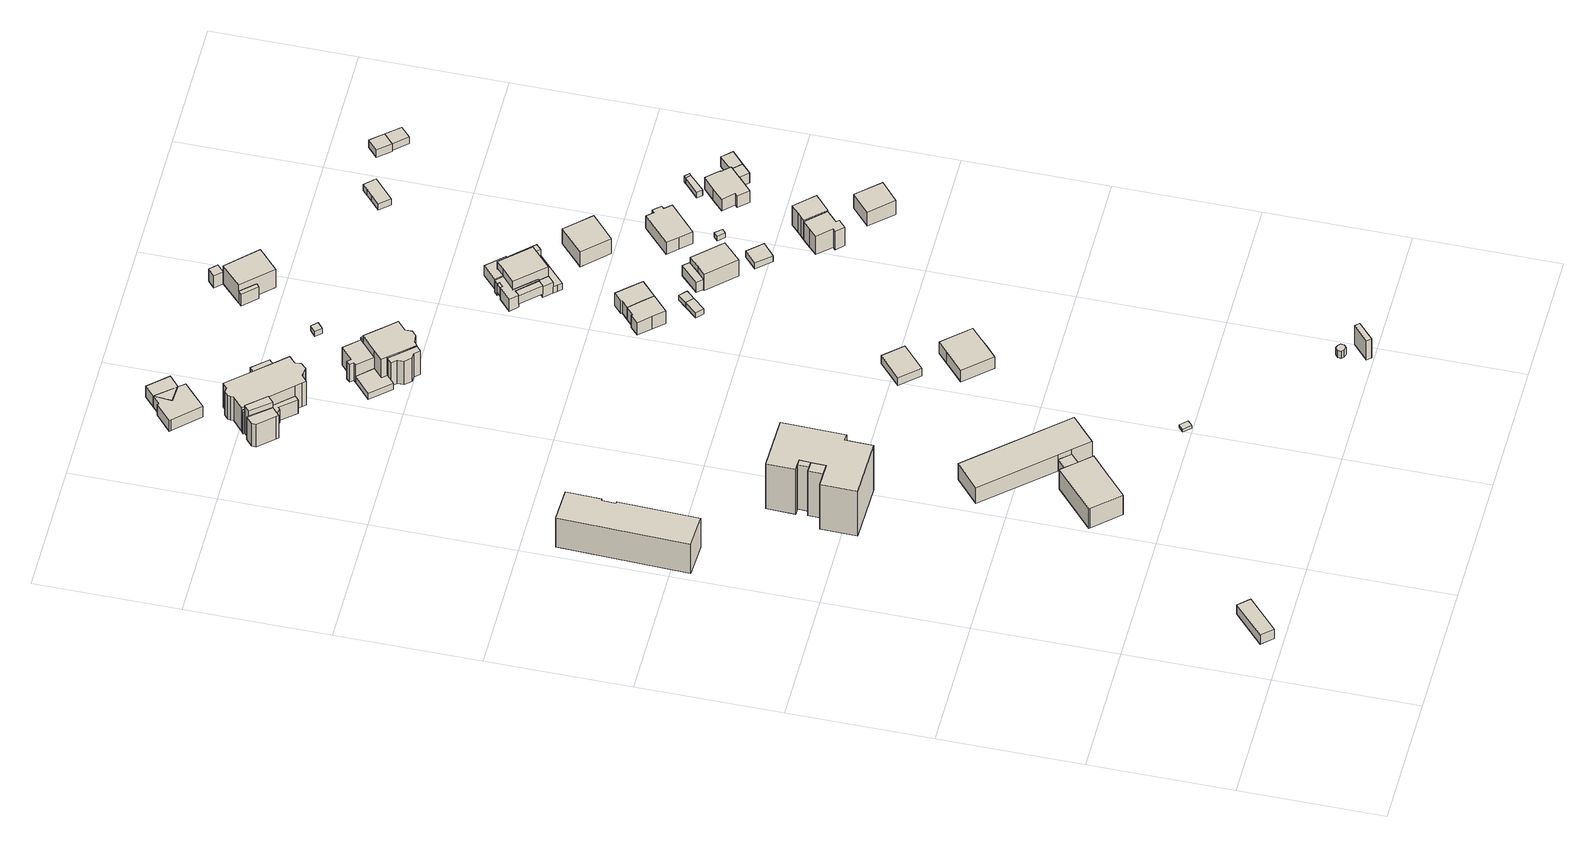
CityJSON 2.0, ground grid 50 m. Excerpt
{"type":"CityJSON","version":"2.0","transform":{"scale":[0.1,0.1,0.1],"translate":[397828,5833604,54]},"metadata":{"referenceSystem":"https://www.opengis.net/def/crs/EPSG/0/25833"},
"CityObjects":{
"building1":{"type":"Building","attributes":{"Gemeindeschluessel":"11000003","BezugspunktDach":"2200","function":"51009_1610","measuredHeight":4.43,"storeysAboveGround":0},"address":[{"country":"Germany","locality":"Berlin"}],"geometry":[{"type":"Solid","lod":"1","boundaries":[[[[0,1,2,3]],[[4,5,6,7]],[[4,7,3,2]],[[5,4,2,1]],[[6,5,1,0]],[[7,6,0,3]]]]}]},
"building2":{"type":"Building","attributes":{"Gemeindeschluessel":"11000003","BezugspunktDach":"2200","function":"31001_1010","measuredHeight":13.85,"storeysAboveGround":4},"address":[{"country":"Germany","locality":"Berlin","thoroughfareNumber":"111","thoroughfareName":"Pölnitzweg"}],"geometry":[{"type":"Solid","lod":"1","boundaries":[[[[8,9,10,11,12,13,14,15]],[[16,17,18,19,20,21,22,23]],[[16,23,15,14]],[[17,16,14,13]],[[18,17,13,12]],[[19,18,12,11]],[[20,19,11,10]],[[21,20,10,9]],[[22,21,9,8]],[[23,22,8,15]]]]}]},
"building3":{"type":"Building","attributes":{"name":"Haus 32","Gemeindeschluessel":"11000003","BezugspunktDach":"2200","function":"31001_1010","measuredHeight":11.98,"storeysAboveGround":1},"address":[{"country":"Germany","locality":"Berlin","thoroughfareNumber":"90 (25)","thoroughfareName":"Wiltbergstraße"}],"geometry":[{"type":"Solid","lod":"1","boundaries":[[[[24,25,26,27,28,29,30,31]],[[32,33,34,35,36,37,38,39]],[[32,39,31,30]],[[33,32,30,29]],[[34,33,29,28]],[[35,34,28,27]],[[36,35,27,26]],[[37,36,26,25]],[[38,37,25,24]],[[39,38,24,31]]]]}]},
"building4":{"type":"Building","attributes":{"Gemeindeschluessel":"11000003","BezugspunktDach":"2200","function":"51009_1610","measuredHeight":21.04,"storeysAboveGround":0},"address":[{"country":"Germany","locality":"Berlin"}],"geometry":[{"type":"Solid","lod":"1","boundaries":[[[[40,41,42,43]],[[44,45,46,47]],[[44,47,43,42]],[[45,44,42,41]],[[46,45,41,40]],[[47,46,40,43]]]]}]},
"building5":{"type":"Building","attributes":{"Gemeindeschluessel":"11000003","function":"31001_1010"},"address":[{"country":"Germany","locality":"Berlin","thoroughfareNumber":"113","thoroughfareName":"Pölnitzweg"}],"children":["building5-1","building5-2"]},
"building5-1":{"type":"BuildingPart","attributes":{"BezugspunktDach":"2200","measuredHeight":21.17,"storeysAboveGround":7},"parents":["building5"],"geometry":[{"type":"MultiSurface","lod":"1","boundaries":[[[48,49,50,51,52,53,54,55,56,57,58,59,60]],[[61,62,63,64,65,66,67,68,69,70,71,72,73]],[[61,73,60,59]],[[62,61,59,58]],[[63,62,58,74,75]],[[64,63,76,75,77]],[[65,64,56,55]],[[66,65,55,54]],[[67,66,54,53]],[[68,67,53,52]],[[69,68,52,51]],[[70,69,51,50]],[[71,70,50,49]],[[72,71,49,48]],[[73,72,48,60]],[[75,74,58,57]],[[77,75,76,57,56]]]}]},
"building5-2":{"type":"BuildingPart","attributes":{"BezugspunktDach":"2200","measuredHeight":21.25,"storeysAboveGround":7},"parents":["building5"],"geometry":[{"type":"MultiSurface","lod":"1","boundaries":[[[78,40,43,79,80]],[[81,82,77,75,74]],[[81,74,80,79]],[[82,81,79,43]],[[77,82,43,40]],[[57,56,77,40,78]],[[58,57,75,78,80]],[[75,77,56,57]],[[59,61,62,58]],[[74,75,57,58]]]}]},
"building6":{"type":"Building","attributes":{"Gemeindeschluessel":"11000003","BezugspunktDach":"2200","function":"31001_1010","measuredHeight":5.11,"storeysAboveGround":1},"address":[{"country":"Germany","locality":"Berlin","thoroughfareNumber":"90 (24)","thoroughfareName":"Wiltbergstraße"}],"geometry":[{"type":"Solid","lod":"1","boundaries":[[[[83,84,85,86,87,88]],[[89,90,91,92,93,94]],[[89,94,88,87]],[[90,89,87,86]],[[91,90,86,85]],[[92,91,85,84]],[[93,92,84,83]],[[94,93,83,88]]]]}]},
"building7":{"type":"Building","attributes":{"Gemeindeschluessel":"11000003","BezugspunktDach":"2200","function":"31001_1010","measuredHeight":7.5,"storeysAboveGround":2},"address":[{"country":"Germany","locality":"Berlin","thoroughfareNumber":"90 (23)","thoroughfareName":"Wiltbergstraße"}],"geometry":[{"type":"Solid","lod":"1","boundaries":[[[[95,96,97,98,99,100]],[[101,102,103,104,105,106]],[[101,106,100,99]],[[102,101,99,98]],[[103,102,98,97]],[[104,103,97,96]],[[105,104,96,95]],[[106,105,95,100]]]]}]},
"building8":{"type":"Building","attributes":{"Gemeindeschluessel":"11000003","BezugspunktDach":"2200","function":"51009_1611","measuredHeight":1.22,"storeysAboveGround":0},"address":[{"country":"Germany","locality":"Berlin"}],"geometry":[{"type":"Solid","lod":"1","boundaries":[[[[107,108,109,110]],[[111,112,113,114]],[[111,114,110,109]],[[112,111,109,108]],[[113,112,108,107]],[[114,113,107,110]]]]}]},
"building9":{"type":"Building","attributes":{"Gemeindeschluessel":"11000003","function":"31001_1010"},"address":[{"country":"Germany","locality":"Berlin","thoroughfareNumber":"120","thoroughfareName":"Pölnitzweg"}],"children":["building9-1","building9-2","building9-3","building9-4","building9-5","building9-6"]},
"building9-1":{"type":"BuildingPart","attributes":{"BezugspunktDach":"2200","measuredHeight":14.09,"storeysAboveGround":2},"parents":["building9"],"geometry":[{"type":"MultiSurface","lod":"1","boundaries":[[[115,116,117,118,119,120,121,122,123,124,125,126,127,128,129,130,131,132,133,134]],[[135,136,137,138,139,140,141,142,143,144,145,146,147,148,149,150,151,152,153,154]],[[135,154,134,133]],[[136,135,133,132]],[[137,136,132,131]],[[138,137,131,130]],[[139,138,130,129]],[[140,139,129,128]],[[141,140,128,127]],[[142,155,156,141,127,126]],[[143,142,126,125]],[[144,143,125,124]],[[145,144,124,123]],[[146,145,123,122]],[[147,146,122,121]],[[148,147,121,120]],[[149,148,120,119]],[[150,149,119,118]],[[151,150,118,117]],[[152,151,117,116]],[[157,158,159,160,153,152,116,115]],[[161,162,163,115,134]],[[141,156,155,142]],[[160,159,158,157]],[[154,153,163,162,161]]]}]},
"building9-2":{"type":"BuildingPart","attributes":{"BezugspunktDach":"2200","measuredHeight":13.12,"storeysAboveGround":2},"parents":["building9"],"geometry":[{"type":"MultiSurface","lod":"1","boundaries":[[[164,165,166,167,168]],[[169,170,171,172,173]],[[169,173,168,167]],[[174,175,167,166]],[[171,170,176,177,178,179,166,165]],[[172,171,165,164]],[[173,172,164,168],[173,180,181,172]],[[170,169,175,174]],[[179,178,177,176]],[[180,173,172,181]]]}]},
"building9-3":{"type":"BuildingPart","attributes":{"BezugspunktDach":"2200","measuredHeight":10.72,"storeysAboveGround":2},"parents":["building9"],"geometry":[{"type":"Solid","lod":"1","boundaries":[[[[182,183,184,181,180,185,186]],[[187,173,172,188,189,190,191]],[[187,191,186,185]],[[173,187,185,180]],[[188,172,181,184]],[[189,188,184,183]],[[190,189,183,182]],[[191,190,182,186]],[[173,180,181,172]]]]}]},
"building9-4":{"type":"BuildingPart","attributes":{"BezugspunktDach":"2200","measuredHeight":10.2,"storeysAboveGround":2},"parents":["building9"],"geometry":[{"type":"Solid","lod":"1","boundaries":[[[[155,192,193,156]],[[194,195,142,141]],[[194,141,156,193]],[[195,194,193,192]],[[142,195,192,155]],[[141,142,155,156]]]]}]},
"building9-5":{"type":"BuildingPart","attributes":{"BezugspunktDach":"2200","measuredHeight":6.44,"storeysAboveGround":2},"parents":["building9"],"geometry":[{"type":"MultiSurface","lod":"1","boundaries":[[[196,197,198,199,158,157,178]],[[160,159,200,201,202,203,177]],[[200,159,158,199]],[[201,200,199,198]],[[202,201,198,197]],[[203,202,197,196]],[[177,203,196,178]],[[177,178,179,176]],[[176,179,157,160]],[[159,160,204,157,158]]]}]},
"building9-6":{"type":"BuildingPart","attributes":{"BezugspunktDach":"2200","measuredHeight":10.2,"storeysAboveGround":2},"parents":["building9"],"geometry":[{"type":"MultiSurface","lod":"1","boundaries":[[[175,174,163,162,205]],[[154,153,170,169,206]],[[154,206,205,162]],[[170,153,160,176,179,157,163,174]],[[206,169,175,205]],[[163,153,154,162]],[[157,179,176,160]],[[207,169,170,174,175]]]}]},
"building10":{"type":"Building","attributes":{"Gemeindeschluessel":"11000003","BezugspunktDach":"2200","function":"31001_2000","measuredHeight":3.22,"storeysAboveGround":1},"address":[{"country":"Germany","locality":"Berlin","thoroughfareNumber":"64 (2)","thoroughfareName":"Wiltbergstraße"}],"geometry":[{"type":"Solid","lod":"1","boundaries":[[[[208,209,210,211,212,213,214,215]],[[216,217,218,219,220,221,222,223]],[[216,223,215,214]],[[217,216,214,213]],[[218,217,213,212]],[[219,218,212,211]],[[220,219,211,210]],[[221,220,210,209]],[[222,221,209,208]],[[223,222,208,215]]]]}]},
"building11":{"type":"Building","attributes":{"Gemeindeschluessel":"11000003","BezugspunktDach":"2200","function":"51009_1610","measuredHeight":9.54,"storeysAboveGround":0},"address":[{"country":"Germany","locality":"Berlin"}],"geometry":[{"type":"Solid","lod":"1","boundaries":[[[[224,225,226,227]],[[228,229,230,231]],[[228,231,227,226]],[[229,228,226,225]],[[230,229,225,224]],[[231,230,224,227]]]]}]},
"building12":{"type":"Building","attributes":{"Gemeindeschluessel":"11000003","function":"31001_2000"},"address":[{"country":"Germany","locality":"Berlin","thoroughfareNumber":"120 (1)","thoroughfareName":"Pölnitzweg"}],"children":["building12-1","building12-2"]},
"building12-1":{"type":"BuildingPart","attributes":{"BezugspunktDach":"2200","measuredHeight":8.22,"storeysAboveGround":1},"parents":["building12"],"geometry":[{"type":"Solid","lod":"1","boundaries":[[[[232,233,234,235,236,237,238,239,240]],[[241,242,243,244,245,246,247,248,249]],[[241,249,240,239]],[[242,241,239,238]],[[243,242,238,237]],[[244,243,237,236]],[[245,244,236,235]],[[246,245,235,234]],[[247,246,234,233]],[[248,247,233,232]],[[249,248,232,240]]]]}]},
"building12-2":{"type":"BuildingPart","attributes":{"BezugspunktDach":"2200","measuredHeight":7.15,"storeysAboveGround":1},"parents":["building12"],"geometry":[{"type":"Solid","lod":"1","boundaries":[[[[250,251,252,253,254,255]],[[243,256,257,258,244,259]],[[243,259,255,254]],[[256,243,254,253]],[[257,256,253,252]],[[258,257,252,251]],[[244,258,251,250]],[[259,244,250,255]]]]}]},
"building13":{"type":"Building","attributes":{"name":"Haus 66a","Gemeindeschluessel":"11000003","BezugspunktDach":"2200","function":"31001_2000","measuredHeight":3.71,"storeysAboveGround":1},"address":[{"country":"Germany","locality":"Berlin","thoroughfareNumber":"90 (21)","thoroughfareName":"Wiltbergstraße"}],"geometry":[{"type":"Solid","lod":"1","boundaries":[[[[260,261,262,263]],[[264,265,266,267]],[[264,267,263,262]],[[265,264,262,261]],[[266,265,261,260]],[[267,266,260,263]]]]}]},
"building14":{"type":"Building","attributes":{"name":"Haus 66","Gemeindeschluessel":"11000003","BezugspunktDach":"2200","function":"31001_2000","measuredHeight":5.37,"storeysAboveGround":1},"address":[{"country":"Germany","locality":"Berlin","thoroughfareNumber":"90 (20)","thoroughfareName":"Wiltbergstraße"}],"geometry":[{"type":"Solid","lod":"1","boundaries":[[[[268,269,270,271,272,273,274]],[[275,276,277,278,279,280,281]],[[275,281,274,273]],[[276,275,273,272]],[[277,276,272,271]],[[278,277,271,270]],[[279,278,270,269]],[[280,279,269,268]],[[281,280,268,274]]]]}]},
"building15":{"type":"Building","attributes":{"Gemeindeschluessel":"11000003","BezugspunktDach":"2200","function":"31001_2463","measuredHeight":2.86,"storeysAboveGround":1},"address":[{"country":"Germany","locality":"Berlin","thoroughfareNumber":"114 (1)","thoroughfareName":"Pölnitzweg"}],"geometry":[{"type":"Solid","lod":"1","boundaries":[[[[282,283,284,285,286,287,288]],[[289,290,291,292,293,294,295]],[[289,295,288,287]],[[290,289,287,286]],[[291,290,286,285]],[[292,291,285,284]],[[293,292,284,283]],[[294,293,283,282]],[[295,294,282,288]]]]}]},
"building16":{"type":"Building","attributes":{"Gemeindeschluessel":"11000003","function":"31001_1010"},"address":[{"country":"Germany","locality":"Berlin","thoroughfareNumber":"114","thoroughfareName":"Pölnitzweg"}],"children":["building16-1","building16-2","building16-3","building16-4"]},
"building16-1":{"type":"BuildingPart","attributes":{"BezugspunktDach":"2200","measuredHeight":15.27,"storeysAboveGround":2},"parents":["building16"],"geometry":[{"type":"MultiSurface","lod":"1","boundaries":[[[296,297,298,299,300,301,302,303,304,305,306,307,308]],[[309,310,311,312,313,314,315,316,317,318,319,320,321]],[[309,321,308,307]],[[322,323,324,323,325,307,306]],[[326,327,306,305]],[[312,328,326,311,305,304]],[[313,312,304,303]],[[314,313,303,302]],[[315,314,302,301]],[[316,315,301,300]],[[317,316,300,299]],[[318,317,299,298]],[[329,330,318,298,297]],[[331,332,329,319,297,296]],[[321,320,296,308]],[[310,324,323,322]],[[309,333,325,323,324]],[[311,310,327,326]],[[311,326,328,312]],[[319,318,330,329]],[[320,334,319,329,332,331]]]}]},
"building16-2":{"type":"BuildingPart","attributes":{"BezugspunktDach":"2200","measuredHeight":9.21,"storeysAboveGround":2},"parents":["building16"],"geometry":[{"type":"MultiSurface","lod":"1","boundaries":[[[328,335,336,337,327]],[[338,339,340,312,310]],[[341,322,310,327,337]],[[339,338,337,336]],[[340,339,336,335]],[[312,340,335,328]],[[312,328,326,311,342]],[[338,310,322,341]],[[310,342,311,326,327]]]}]},
"building16-3":{"type":"BuildingPart","attributes":{"BezugspunktDach":"2200","measuredHeight":11.78,"storeysAboveGround":2},"parents":["building16"],"geometry":[{"type":"MultiSurface","lod":"1","boundaries":[[[343,344,325,323,341,345,346,347,348]],[[349,350,351,352,353,354,355,356,357]],[[349,357,348,347]],[[350,349,347,346]],[[351,350,346,345]],[[352,351,345,341]],[[353,352,341,338,310,324]],[[354,353,323,324,309,325]],[[355,354,325,344]],[[356,355,344,343]],[[357,356,343,348]],[[324,310,322,323]],[[322,310,338,341]],[[325,309,324,323]]]}]},
"building16-4":{"type":"BuildingPart","attributes":{"BezugspunktDach":"2200","measuredHeight":11,"storeysAboveGround":2},"parents":["building16"],"geometry":[{"type":"MultiSurface","lod":"1","boundaries":[[[358,359,360,361,362,330,332,363]],[[320,318,364,365,366,367,368,369]],[[320,369,363,332]],[[364,318,330,362]],[[365,364,362,361]],[[366,365,361,360]],[[367,366,360,359]],[[368,367,359,358]],[[369,368,358,363]],[[319,329,330,318]],[[320,332,329,319]]]}]},
"building17":{"type":"Building","attributes":{"Gemeindeschluessel":"11000003","BezugspunktDach":"2200","function":"31001_1010","measuredHeight":7.98,"storeysAboveGround":1},"address":[{"country":"Germany","locality":"Berlin","thoroughfareNumber":"110","thoroughfareName":"Pölnitzweg"}],"geometry":[{"type":"Solid","lod":"1","boundaries":[[[[370,371,372,373,374,375,376,377]],[[378,379,380,381,382,383,384,385]],[[378,385,377,376]],[[379,378,376,375]],[[380,379,375,374]],[[381,380,374,373]],[[382,381,373,372]],[[383,382,372,371]],[[384,383,371,370]],[[385,384,370,377]]]]}]},
"building18":{"type":"Building","attributes":{"Gemeindeschluessel":"11000003","BezugspunktDach":"2200","function":"31001_2000","measuredHeight":2.36,"storeysAboveGround":1},"address":[{"country":"Germany","locality":"Berlin","thoroughfareNumber":"116 (2)","thoroughfareName":"Pölnitzweg"}],"geometry":[{"type":"Solid","lod":"1","boundaries":[[[[386,387,388,389]],[[390,391,392,393]],[[390,393,389,388]],[[391,390,388,387]],[[392,391,387,386]],[[393,392,386,389]]]]}]},
"building19":{"type":"Building","attributes":{"Gemeindeschluessel":"11000003","BezugspunktDach":"2200","function":"51009_1610","measuredHeight":2.53,"storeysAboveGround":0},"address":[{"country":"Germany","locality":"Berlin"}],"geometry":[{"type":"Solid","lod":"1","boundaries":[[[[394,395,396,397]],[[398,399,400,401]],[[398,401,397,396]],[[399,398,396,395]],[[400,399,395,394]],[[401,400,394,397]]]]}]},
"building20":{"type":"Building","attributes":{"Gemeindeschluessel":"11000003","BezugspunktDach":"2200","function":"31001_1010","measuredHeight":8.01,"storeysAboveGround":1},"address":[{"country":"Germany","locality":"Berlin","thoroughfareNumber":"110A","thoroughfareName":"Pölnitzweg"}],"geometry":[{"type":"Solid","lod":"1","boundaries":[[[[373,372,402,403,404,405,406,374]],[[407,408,409,410,411,382,381,380]],[[407,380,374,406]],[[408,407,406,405]],[[409,408,405,404]],[[410,409,404,403]],[[411,410,403,402]],[[382,411,402,372]],[[381,382,372,373]],[[380,381,373,374]]]]}]},
"building21":{"type":"Building","attributes":{"Gemeindeschluessel":"11000003","BezugspunktDach":"2200","function":"31001_2723","measuredHeight":2.31,"storeysAboveGround":1},"address":[{"country":"Germany","locality":"Berlin","thoroughfareNumber":"110 (1)","thoroughfareName":"Pölnitzweg"}],"geometry":[{"type":"Solid","lod":"1","boundaries":[[[[395,412,413,396]],[[414,415,416,417]],[[414,417,396,413]],[[415,414,413,412]],[[416,415,412,395]],[[417,416,395,396]]]]}]},
"building22":{"type":"Building","attributes":{"Gemeindeschluessel":"11000003","BezugspunktDach":"2200","function":"51009_1610","measuredHeight":3.97,"storeysAboveGround":0},"address":[{"country":"Germany","locality":"Berlin"}],"geometry":[{"type":"Solid","lod":"1","boundaries":[[[[418,419,420,421]],[[422,423,424,425]],[[422,425,421,420]],[[423,422,420,419]],[[424,423,419,418]],[[425,424,418,421]]]]}]},
"building23":{"type":"Building","attributes":{"Gemeindeschluessel":"11000003","BezugspunktDach":"2200","function":"51009_1610","measuredHeight":3.98,"storeysAboveGround":0},"address":[{"country":"Germany","locality":"Berlin"}],"geometry":[{"type":"Solid","lod":"1","boundaries":[[[[426,427,428,429]],[[430,431,432,433]],[[430,433,429,428]],[[431,430,428,427]],[[432,431,427,426]],[[433,432,426,429]]]]}]},
"building24":{"type":"Building","attributes":{"Gemeindeschluessel":"11000003","function":"31001_1010"},"address":[{"country":"Germany","locality":"Berlin","thoroughfareNumber":"108","thoroughfareName":"Pölnitzweg"}],"children":["building24-1","building24-2"]},
"building24-1":{"type":"BuildingPart","attributes":{"BezugspunktDach":"2200","measuredHeight":8.8,"storeysAboveGround":2},"parents":["building24"],"geometry":[{"type":"MultiSurface","lod":"1","boundaries":[[[434,435,436,437,438,439]],[[440,441,442,443,444,445]],[[446,447,448,440,445,439,438]],[[441,440,438,437],[441,449,446,440]],[[442,441,437,436]],[[443,442,436,435]],[[444,443,435,434]],[[445,444,434,439]],[[440,448,447,446]],[[446,449,441,440]]]}]},
"building24-2":{"type":"BuildingPart","attributes":{"BezugspunktDach":"2200","measuredHeight":4.73,"storeysAboveGround":2},"parents":["building24"],"geometry":[{"type":"MultiSurface","lod":"1","boundaries":[[[447,449,450,451,452]],[[453,454,441,448,455]],[[453,455,452,451]],[[454,453,451,450]],[[441,454,450,449]],[[455,448,447,452]],[[448,440,446,447]],[[441,449,446,440]]]}]},
"building25":{"type":"Building","attributes":{"Gemeindeschluessel":"11000003","function":"31001_1010"},"address":[{"country":"Germany","locality":"Berlin","thoroughfareNumber":"112","thoroughfareName":"Pölnitzweg"}],"children":["building25-1","building25-2","building25-3","building25-4"]},
"building25-1":{"type":"BuildingPart","attributes":{"BezugspunktDach":"2200","measuredHeight":8.39,"storeysAboveGround":2},"parents":["building25"],"geometry":[{"type":"MultiSurface","lod":"1","boundaries":[[[456,457,458,459,460,461]],[[462,463,464,465,466,467]],[[462,468,469,467,461,460]],[[463,462,460,459]],[[464,463,459,458]],[[470,471,458,457]],[[472,470,465,457,456]],[[467,469,473,474,475,456,461]],[[467,469,468,462]],[[465,464,471,470]],[[466,465,470,472]],[[466,476,475,474,477]],[[477,474,473,469,467]]]}]},
"building25-2":{"type":"BuildingPart","attributes":{"BezugspunktDach":"2200","measuredHeight":5.94,"storeysAboveGround":2},"parents":["building25"],"geometry":[{"type":"MultiSurface","lod":"1","boundaries":[[[478,479,480,481,482,483,471,470,472,484]],[[485,486,487,488,489,490,491,492,493,494]],[[486,485,466,465,470]],[[487,486,470,465,464,471]],[[488,487,471,483]],[[489,488,483,482]],[[490,489,482,481]],[[491,490,481,480]],[[492,491,480,479]],[[493,492,479,478]],[[494,493,478,484]],[[494,484,472,485]],[[495,472,470,465,466]],[[471,464,465,470]]]}]},
"building25-3":{"type":"BuildingPart","attributes":{"BezugspunktDach":"2200","measuredHeight":5,"storeysAboveGround":2},"parents":["building25"],"geometry":[{"type":"MultiSurface","lod":"1","boundaries":[[[496,475,474,497,498]],[[499,500,485,494,501]],[[499,501,498,497]],[[485,500,477,466,502]],[[484,472,475,496]],[[501,494,496,498]],[[500,499,497,474]],[[502,466,477,474,475]],[[503,494,485,472,484]]]}]},
"building25-4":{"type":"BuildingPart","attributes":{"BezugspunktDach":"2200","measuredHeight":5.62,"storeysAboveGround":2},"parents":["building25"],"geometry":[{"type":"MultiSurface","lod":"1","boundaries":[[[504,505,506,473,469,468,507,508,509,510,511,512]],[[513,514,515,516,517,518,519,500,499,520,521,522]],[[513,522,512,511]],[[514,513,511,510]],[[515,514,510,509]],[[516,515,509,508]],[[517,516,508,507]],[[518,517,507,468]],[[519,518,468,462,467,469]],[[500,519,467,477,474]],[[497,474,473,506]],[[520,499,506,505]],[[521,520,505,504]],[[522,521,504,512]],[[469,467,462,468]],[[474,477,467,469,473]],[[499,500,474,497]]]}]},
"building26":{"type":"Building","attributes":{"Gemeindeschluessel":"11000003","BezugspunktDach":"2200","function":"31001_2463","measuredHeight":5.38,"storeysAboveGround":1},"address":[{"country":"Germany","locality":"Berlin","thoroughfareNumber":"112 (2)","thoroughfareName":"Pölnitzweg"}],"geometry":[{"type":"Solid","lod":"1","boundaries":[[[[523,524,525,526,527,528,529,530,531,532,533,534,535,536]],[[537,538,539,540,541,542,543,544,545,546,547,548,549,550]],[[537,550,536,535]],[[538,537,535,534]],[[539,538,534,533]],[[540,539,533,532]],[[541,540,532,531]],[[542,541,531,530]],[[543,542,530,529]],[[544,543,529,528]],[[545,544,528,527]],[[546,545,527,526]],[[547,546,526,525]],[[548,547,525,524]],[[549,548,524,523]],[[550,549,523,536]]]]}]},
"building27":{"type":"Building","attributes":{"Gemeindeschluessel":"11000003","function":"31001_1010"},"address":[{"country":"Germany","locality":"Berlin","thoroughfareNumber":"116","thoroughfareName":"Pölnitzweg"}],"children":["building27-1","building27-2"]},
"building27-1":{"type":"BuildingPart","attributes":{"BezugspunktDach":"2200","measuredHeight":11.28,"storeysAboveGround":2},"parents":["building27"],"geometry":[{"type":"MultiSurface","lod":"1","boundaries":[[[551,552,553,554]],[[555,556,557,558]],[[555,558,554,553]],[[556,555,553,552]],[[557,556,552,551]],[[559,560,561,562,557,551,554]],[[563,558,562,561,560,559]]]}]},
"building27-2":{"type":"BuildingPart","attributes":{"BezugspunktDach":"2200","measuredHeight":5.57,"storeysAboveGround":2},"parents":["building27"],"geometry":[{"type":"Solid","lod":"1","boundaries":[[[[564,560,559,565]],[[558,561,566,567]],[[558,567,565,559]],[[566,561,560,564]],[[567,566,564,565]],[[561,558,559,560]]]]}]},
"building28":{"type":"Building","attributes":{"Gemeindeschluessel":"11000003","BezugspunktDach":"2200","function":"31001_2463","measuredHeight":2.82,"storeysAboveGround":1},"address":[{"country":"Germany","locality":"Berlin","thoroughfareNumber":"106 (1)","thoroughfareName":"Pölnitzweg"}],"geometry":[{"type":"Solid","lod":"1","boundaries":[[[[568,569,570,571]],[[572,573,574,575]],[[572,575,571,570]],[[573,572,570,569]],[[574,573,569,568]],[[575,574,568,571]]]]}]},
"building29":{"type":"Building","attributes":{"Gemeindeschluessel":"11000003","BezugspunktDach":"2200","function":"31001_2000","measuredHeight":6.2,"storeysAboveGround":1},"address":[{"country":"Germany","locality":"Berlin","thoroughfareNumber":"116 (1)","thoroughfareName":"Pölnitzweg"}],"geometry":[{"type":"Solid","lod":"1","boundaries":[[[[576,577,578,579]],[[580,581,555,582]],[[580,582,579,578]],[[581,580,578,577]],[[555,581,577,576]],[[582,555,576,579]]]]}]},
"building30":{"type":"Building","attributes":{"Gemeindeschluessel":"11000003","BezugspunktDach":"2200","function":"51009_1610","measuredHeight":4.64,"storeysAboveGround":0},"address":[{"country":"Germany","locality":"Berlin"}],"geometry":[{"type":"Solid","lod":"1","boundaries":[[[[583,584,585,586]],[[539,587,588,540]],[[539,540,586,585]],[[587,539,585,584]],[[588,587,584,583]],[[540,588,583,586]]]]}]},
"building31":{"type":"Building","attributes":{"Gemeindeschluessel":"11000003","BezugspunktDach":"2200","function":"31001_1010","measuredHeight":11.56,"storeysAboveGround":1},"address":[{"country":"Germany","locality":"Berlin","thoroughfareNumber":"104","thoroughfareName":"Pölnitzweg"}],"geometry":[{"type":"Solid","lod":"1","boundaries":[[[[589,590,591,592,593,594,595,596,597,598]],[[599,600,601,602,603,604,605,606,607,608]],[[599,608,598,597]],[[600,599,597,596]],[[601,600,596,595]],[[602,601,595,594]],[[603,602,594,593]],[[604,603,593,592]],[[605,604,592,591]],[[606,605,591,590]],[[607,606,590,589]],[[608,607,589,598]]]]}]},
"building32":{"type":"Building","attributes":{"Gemeindeschluessel":"11000003","BezugspunktDach":"2200","function":"31001_1010","measuredHeight":9.73,"storeysAboveGround":1},"address":[{"country":"Germany","locality":"Berlin","thoroughfareNumber":"110B","thoroughfareName":"Pölnitzweg"}],"geometry":[{"type":"Solid","lod":"1","boundaries":[[[[609,610,611,612,613]],[[614,615,616,617,618]],[[614,618,613,612]],[[615,614,612,611]],[[616,615,611,610]],[[617,616,610,609]],[[618,617,609,613]]]]}]},
"building33":{"type":"Building","attributes":{"Gemeindeschluessel":"11000003","BezugspunktDach":"2200","function":"31001_2723","measuredHeight":2.27,"storeysAboveGround":1},"address":[{"country":"Germany","locality":"Berlin","thoroughfareNumber":"108A (1)","thoroughfareName":"Pölnitzweg"}],"geometry":[{"type":"Solid","lod":"1","boundaries":[[[[619,620,621,622]],[[623,624,625,626]],[[623,626,622,621]],[[624,623,621,620]],[[625,624,620,619]],[[626,625,619,622]]]]}]},
"building34":{"type":"Building","attributes":{"Gemeindeschluessel":"11000003","BezugspunktDach":"2200","function":"31001_1010","measuredHeight":7.73,"storeysAboveGround":1},"address":[{"country":"Germany","locality":"Berlin","thoroughfareNumber":"108A","thoroughfareName":"Pölnitzweg"}],"geometry":[{"type":"Solid","lod":"1","boundaries":[[[[627,628,629,630,631,632,633,634,635,636]],[[637,638,639,640,641,642,643,644,645,646]],[[637,646,636,635]],[[638,637,635,634]],[[639,638,634,633]],[[640,639,633,632]],[[641,640,632,631]],[[642,641,631,630]],[[643,642,630,629]],[[644,643,629,628]],[[645,644,628,627]],[[646,645,627,636]]]]}]},
"building35":{"type":"Building","attributes":{"Gemeindeschluessel":"11000003","BezugspunktDach":"2200","function":"31001_1010","measuredHeight":9.71,"storeysAboveGround":1},"address":[{"country":"Germany","locality":"Berlin","thoroughfareNumber":"104A","thoroughfareName":"Pölnitzweg"}],"geometry":[{"type":"Solid","lod":"1","boundaries":[[[[647,648,649,650,651,652,653,654]],[[655,656,657,658,659,660,661,662]],[[655,662,654,653]],[[656,655,653,652]],[[657,656,652,651]],[[658,657,651,650]],[[659,658,650,649]],[[660,659,649,648]],[[661,660,648,647]],[[662,661,647,654]]]]}]},
"building36":{"type":"Building","attributes":{"Gemeindeschluessel":"11000003","BezugspunktDach":"2200","function":"31001_1010","measuredHeight":8.09,"storeysAboveGround":1},"address":[{"country":"Germany","locality":"Berlin","thoroughfareNumber":"102","thoroughfareName":"Pölnitzweg"}],"geometry":[{"type":"Solid","lod":"1","boundaries":[[[[663,664,665,666]],[[667,668,669,670]],[[667,670,666,665]],[[668,667,665,664]],[[669,668,664,663]],[[670,669,663,666]]]]}]},
"building37":{"type":"Building","attributes":{"Gemeindeschluessel":"11000003","BezugspunktDach":"2200","function":"31001_2000","measuredHeight":2.73,"storeysAboveGround":1},"address":[{"country":"Germany","locality":"Berlin","thoroughfareNumber":"106 (2)","thoroughfareName":"Pölnitzweg"}],"geometry":[{"type":"Solid","lod":"1","boundaries":[[[[671,672,673,674]],[[675,676,677,678]],[[675,678,674,673]],[[676,675,673,672]],[[677,676,672,671]],[[678,677,671,674]]]]}]},
"building38":{"type":"Building","attributes":{"Gemeindeschluessel":"11000003","function":"31001_1010"},"address":[{"country":"Germany","locality":"Berlin","thoroughfareNumber":"106","thoroughfareName":"Pölnitzweg"}],"children":["building38-1","building38-2","building38-3"]},
"building38-1":{"type":"BuildingPart","attributes":{"BezugspunktDach":"2200","measuredHeight":7.93,"storeysAboveGround":2},"parents":["building38"],"geometry":[{"type":"MultiSurface","lod":"1","boundaries":[[[679,680,681,682,683,684,685,686,687,688,689,690]],[[691,692,693,694,695,696,697,698,699,700,701,702]],[[691,702,690,689]],[[692,691,689,688]],[[693,692,688,687]],[[694,693,687,686]],[[695,694,686,685]],[[703,704,705,695,685,684]],[[706,707,703,696,684,683]],[[698,697,683,682]],[[699,698,682,681]],[[700,699,681,680]],[[701,700,680,679]],[[702,701,679,690]],[[696,705,704,703]],[[697,696,703,707,706]]]}]},
"building38-2":{"type":"BuildingPart","attributes":{"BezugspunktDach":"2200","measuredHeight":4.64,"storeysAboveGround":2},"parents":["building38"],"geometry":[{"type":"MultiSurface","lod":"1","boundaries":[[[708,709,703,707]],[[696,710,711,697]],[[711,710,709,708]],[[697,711,708,707]],[[696,697,707,703,712]],[[696,703,709,710]]]}]},
"building38-3":{"type":"BuildingPart","attributes":{"BezugspunktDach":"2200","measuredHeight":4.64,"storeysAboveGround":2},"parents":["building38"],"geometry":[{"type":"MultiSurface","lod":"1","boundaries":[[[709,713,714,704]],[[715,716,710,705]],[[715,705,704,714]],[[716,715,714,713]],[[710,716,713,709]],[[705,696,703,704]],[[710,709,703,717,696]]]}]},
"building39":{"type":"Building","attributes":{"Gemeindeschluessel":"11000003","BezugspunktDach":"2200","function":"31001_2000","measuredHeight":2.81,"storeysAboveGround":1},"address":[{"country":"Germany","locality":"Berlin","thoroughfareNumber":"114 (2)","thoroughfareName":"Pölnitzweg"}],"geometry":[{"type":"Solid","lod":"1","boundaries":[[[[718,719,720,721,722,723]],[[724,725,726,727,728,729]],[[724,729,723,722]],[[725,724,722,721]],[[726,725,721,720]],[[727,726,720,719]],[[728,727,719,718]],[[729,728,718,723]]]]}]},
"building40":{"type":"Building","attributes":{"Gemeindeschluessel":"11000003","BezugspunktDach":"2200","function":"31001_2000","measuredHeight":2.88,"storeysAboveGround":1},"address":[{"country":"Germany","locality":"Berlin","thoroughfareNumber":"106 (3)","thoroughfareName":"Pölnitzweg"}],"geometry":[{"type":"Solid","lod":"1","boundaries":[[[[672,730,731,673]],[[732,733,734,735]],[[732,735,673,731]],[[733,732,731,730]],[[734,733,730,672]],[[735,734,672,673]]]]}]},
"building41":{"type":"Building","attributes":{"Gemeindeschluessel":"11000003","BezugspunktDach":"2200","function":"31001_2000","measuredHeight":3.48,"storeysAboveGround":1},"address":[{"country":"Germany","locality":"Berlin","thoroughfareNumber":"116","thoroughfareName":"Pölnitzweg"}],"geometry":[{"type":"Solid","lod":"1","boundaries":[[[[736,737,738,739]],[[740,741,742,743]],[[740,743,739,738]],[[741,740,738,737]],[[742,741,737,736]],[[743,742,736,739]]]]}]},
"building42":{"type":"Building","attributes":{"Gemeindeschluessel":"11000003","BezugspunktDach":"2200","function":"51009_1610","measuredHeight":3.15,"storeysAboveGround":0},"address":[{"country":"Germany","locality":"Berlin"}],"geometry":[{"type":"Solid","lod":"1","boundaries":[[[[744,745,737,736]],[[746,747,748,749]],[[746,749,736,737]],[[747,746,737,745]],[[748,747,745,744]],[[749,748,744,736]]]]}]}
},
"vertices":[
[142,25,89],[254,129,89],[219,167,89],[107,64,89],[219,167,45],[254,129,45],[142,25,45],[107,64,45],
[125,1925,167],[134,2206,167],[127,2206,167],[129,2255,167],[135,2255,167],[139,2378,167],[20,2382,167],[5,1929,167],[20,2382,29],[139,2378,29],[135,2255,29],[129,2255,29],[127,2206,29],[134,2206,29],[125,1925,29],[5,1929,29],
[484,716,134],[565,626,134],[634,688,134],[641,695,134],[712,758,134],[670,805,134],[628,852,134],[480,720,134],[628,852,42],[670,805,42],[712,758,42],[641,695,42],[634,688,42],[565,626,42],[484,716,42],[480,720,42],
[371,1617,250],[372,1656,250],[350,1657,250],[350,1617,250],[350,1657,40],[372,1656,40],[371,1617,40],[350,1617,40],
[491,1437,249],[493,1533,249],[517,1532,249],[521,1754,249],[332,1758,249],[330,1657,249],[350,1657,249],[372,1656,249],[371,1617,249],[370,1565,249],[331,1566,249],[284,1567,249],[282,1441,249],[284,1567,37],[331,1566,37],[370,1565,37],[371,1617,37],[372,1656,37],[350,1657,37],[330,1657,37],[332,1758,37],[521,1754,37],[517,1532,37],[493,1533,37],[491,1437,37],[282,1441,37],[331,1566,38],[370,1565,38],[370,1565,196],[371,1617,38],
[370,1565,250],[332,1618,250],[331,1566,250],[332,1618,38],[350,1617,38],
[686,787,90],[708,807,90],[726,823,90],[743,838,90],[710,875,90],[653,824,90],[710,875,39],[743,838,39],[726,823,39],[708,807,39],[686,787,39],[653,824,39],
[710,875,112],[743,838,112],[792,782,112],[883,863,112],[599,1181,112],[508,1101,112],[599,1181,37],[883,863,37],[792,782,37],[743,838,37],[710,875,37],[508,1101,37],
[990,497,51],[1007,514,51],[984,538,51],[967,522,51],[984,538,38],[1007,514,38],[990,497,38],[967,522,38],
[356,3421,129],[428,3342,129],[446,3323,129],[456,3312,129],[481,3333,129],[485,3329,129],[511,3327,129],[529,3345,129],[527,3367,129],[550,3389,129],[547,3392,129],[511,3432,129],[463,3486,129],[387,3571,129],[370,3556,129],[353,3558,129],[337,3545,129],[336,3534,129],[336,3524,129],[294,3488,129],[336,3524,17],[336,3534,17],[337,3545,17],[353,3558,17],[370,3556,17],[387,3571,17],[463,3486,17],[511,3432,17],[547,3392,17],[550,3389,17],[527,3367,17],[529,3345,17],[511,3327,17],[485,3329,17],[481,3333,17],[456,3312,17],[446,3323,17],[428,3342,17],[356,3421,17],[294,3488,17],[511,3432,119],[463,3486,119],[356,3421,82],[428,3342,82],[428,3342,18],[356,3421,18],[294,3488,85],[294,3488,119],[356,3421,119],
[324,3392,148],[330,3397,148],[347,3412,148],[290,3477,148],[269,3458,148],[290,3477,17],[347,3412,17],[330,3397,17],[324,3392,17],[269,3458,17],[347,3412,119],[290,3477,119],[347,3412,18],[330,3397,18],[330,3397,82],[347,3412,82],[269,3458,124],[324,3392,124],
[239,3427,124],[287,3372,124],[293,3365,124],[264,3464,124],[239,3442,124],[264,3464,17],[293,3365,17],[287,3372,17],[239,3427,17],[239,3442,17],
[531,3451,119],[483,3504,119],[483,3504,17],[531,3451,17],
[345,3381,82],[359,3377,82],[365,3383,82],[413,3329,82],[413,3329,18],[365,3383,18],[359,3377,18],[345,3381,18],[356,3421,33],
[286,3481,119],[286,3481,17],[290,3477,93],
[1405,88,75],[1416,85,75],[1426,94,75],[1428,106,75],[1420,114,75],[1409,117,75],[1398,109,75],[1397,97,75],[1398,109,42],[1409,117,42],[1420,114,42],[1428,106,42],[1426,94,42],[1416,85,42],[1405,88,42],[1397,97,42],
[1422,2,131],[1480,55,131],[1467,69,131],[1409,16,131],[1467,69,41],[1480,55,41],[1422,2,41],[1409,16,41],
[249,3712,65],[330,3625,65],[372,3664,65],[414,3702,65],[396,3724,65],[338,3792,65],[309,3766,65],[305,3771,65],[245,3717,65],[305,3771,14],[309,3766,14],[338,3792,14],[396,3724,14],[414,3702,14],[372,3664,14],[330,3625,14],[249,3712,14],[245,3717,14],
[396,3724,66],[435,3758,66],[405,3791,66],[374,3825,66],[338,3792,66],[332,3727,66],[374,3825,14],[405,3791,14],[435,3758,14],[332,3727,14],
[1015,1400,75],[1098,1475,75],[1039,1540,75],[956,1465,75],[1039,1540,38],[1098,1475,38],[1015,1400,38],[956,1465,38],
[1093,1176,102],[1133,1212,102],[1158,1235,102],[1200,1273,102],[1116,1366,102],[1078,1331,102],[1009,1268,102],[1078,1331,48],[1116,1366,48],[1200,1273,48],[1158,1235,48],[1133,1212,48],[1093,1176,48],[1009,1268,48],
[587,3053,46],[598,3063,46],[617,3080,46],[602,3097,46],[636,3128,46],[589,3179,46],[525,3122,46],[589,3179,17],[636,3128,17],[602,3097,17],[617,3080,17],[598,3063,17],[587,3053,17],[525,3122,17],
[617,3080,133],[645,3048,133],[689,2999,133],[701,3009,133],[729,3012,133],[746,3028,133],[746,3052,133],[778,3081,133],[741,3121,133],[734,3129,133],[691,3178,133],[636,3128,133],[602,3097,133],[636,3128,19],[691,3178,19],[734,3129,19],[741,3121,19],[778,3081,19],[746,3052,19],[746,3028,19],[729,3012,19],[701,3009,19],[689,2999,19],[645,3048,19],[617,3080,19],[602,3097,19],[691,3178,99],[669,3158,99],[669,3158,19],[636,3128,99],[734,3129,111],[691,3178,111],[741,3121,111],[645,3048,129],[689,2999,129],[617,3080,53],[617,3080,129],[636,3128,37],[622,3074,19],
[754,3132,111],[749,3137,111],[702,3188,111],[702,3188,19],[749,3137,19],[754,3132,19],[702,3188,99],[733,3131,19],
[597,3187,99],[589,3179,99],[655,3239,99],[610,3199,99],[599,3210,99],[587,3198,99],[599,3210,16],[610,3199,16],[655,3239,16],[702,3188,16],[669,3158,16],[636,3128,16],[589,3179,16],[597,3187,16],[587,3198,16],
[613,3047,129],[614,3023,129],[634,3001,129],[653,3001,129],[670,2983,129],[598,3063,129],[670,2983,19],[653,3001,19],[634,3001,19],[614,3023,19],[613,3047,19],[598,3063,19],
[1034,2299,79],[1068,2262,79],[1124,2313,79],[1090,2350,79],[1055,2386,79],[1029,2362,79],[1025,2366,79],[997,2339,79],[1025,2366,20],[1029,2362,20],[1055,2386,20],[1090,2350,20],[1124,2313,20],[1068,2262,20],[1034,2299,20],[997,2339,20],
[777,3334,38],[799,3353,38],[780,3373,38],[759,3354,38],[780,3373,15],[799,3353,15],[777,3334,15],[759,3354,15],
[1134,2151,47],[1172,2193,47],[1149,2214,47],[1111,2172,47],[1149,2214,23],[1172,2193,23],[1134,2151,23],[1111,2172,23],
[1178,2363,79],[1144,2400,79],[1107,2441,79],[1078,2414,79],[1082,2410,79],[1082,2410,20],[1078,2414,20],[1107,2441,20],[1144,2400,20],[1178,2363,20],
[1198,2221,47],[1174,2244,47],[1174,2244,24],[1198,2221,24],[1172,2193,24],[1149,2214,24],
[1107,2679,55],[1125,2695,55],[1064,2761,55],[1047,2745,55],[1064,2761,16],[1125,2695,16],[1107,2679,16],[1047,2745,16],
[1074,2804,55],[1089,2817,55],[1082,2825,55],[1067,2811,55],[1082,2825,15],[1089,2817,15],[1074,2804,15],[1067,2811,15],
[1319,2078,103],[1351,2109,103],[1383,2139,103],[1295,2233,103],[1263,2202,103],[1232,2172,103],[1263,2202,27],[1295,2233,27],[1383,2139,27],[1351,2109,27],[1319,2078,27],[1232,2172,27],[1263,2202,75],[1236,2175,75],[1236,2175,27],[1295,2233,75],
[1298,2236,75],[1279,2256,75],[1217,2195,75],[1279,2256,27],[1298,2236,27],[1217,2195,27],
[1157,2672,94],[1232,2741,94],[1174,2804,94],[1143,2838,94],[1117,2812,94],[1068,2769,94],[1117,2812,16],[1143,2838,16],[1174,2804,16],[1232,2741,16],[1157,2672,16],[1068,2769,16],[1117,2812,57],[1068,2769,57],[1232,2741,30],[1174,2804,30],[1157,2672,30],[1131,2700,57],[1131,2700,51],[1157,2672,51],[1157,2672,40],[1131,2700,16],
[1144,2638,30],[1155,2626,30],[1259,2722,30],[1248,2734,30],[1182,2807,30],[1179,2810,30],[1133,2650,30],[1157,2672,1],[1232,2741,1],[1174,2804,1],[1179,2810,1],[1182,2807,1],[1248,2734,1],[1259,2722,1],[1155,2626,1],[1144,2638,1],[1133,2650,1],[1157,2672,26],
[1133,2650,51],[1125,2695,51],[1107,2679,51],[1125,2695,1],[1131,2700,1],[1107,2679,1],[1157,2672,29],[1133,2650,7],
[1047,2745,57],[1064,2761,57],[1125,2695,57],[1094,2836,57],[1082,2825,57],[1089,2817,57],[1074,2804,57],[1067,2811,57],[1022,2771,57],[1067,2811,1],[1074,2804,1],[1089,2817,1],[1082,2825,1],[1094,2836,1],[1117,2812,1],[1068,2769,1],[1064,2761,1],[1047,2745,1],[1022,2771,1],
[1117,2812,61],[1117,2811,61],[1108,2802,61],[1110,2799,61],[1121,2787,61],[1140,2786,61],[1146,2779,61],[1174,2804,61],[1179,2810,61],[1182,2807,61],[1200,2823,61],[1171,2855,61],[1145,2883,61],[1094,2836,61],[1145,2883,15],[1171,2855,15],[1200,2823,15],[1182,2807,15],[1179,2810,15],[1174,2804,15],[1146,2779,15],[1140,2786,15],[1121,2787,15],[1110,2799,15],[1108,2802,15],[1117,2811,15],[1117,2812,15],[1094,2836,15],
[941,3527,99],[1015,3595,99],[918,3695,99],[847,3628,99],[918,3695,14],[1015,3595,14],[941,3527,14],[847,3628,14],[847,3628,70],[892,3579,70],[892,3579,14],[875,3597,14],[847,3628,60],
[880,3568,70],[835,3616,70],[880,3568,14],[835,3616,14],
[1406,1985,55],[1452,2025,55],[1406,2076,55],[1362,2035,55],[1406,2076,27],[1452,2025,27],[1406,1985,27],[1362,2035,27],
[918,3695,71],[943,3719,71],[919,3744,71],[893,3721,71],[919,3744,14],[943,3719,14],[893,3721,14],
[1259,2722,58],[1277,2739,58],[1200,2823,58],[1182,2807,58],[1277,2739,15],[1259,2722,15],
[1513,1810,113],[1504,1802,113],[1529,1775,113],[1555,1800,113],[1546,1809,113],[1556,1819,113],[1584,1845,113],[1523,1910,113],[1496,1884,113],[1469,1858,113],[1496,1884,26],[1523,1910,26],[1584,1845,26],[1556,1819,26],[1546,1809,26],[1555,1800,26],[1529,1775,26],[1504,1802,26],[1513,1810,26],[1469,1858,26],
[1333,2504,85],[1419,2583,85],[1379,2626,85],[1339,2669,85],[1253,2589,85],[1339,2669,15],[1379,2626,15],[1419,2583,15],[1333,2504,15],[1253,2589,15],
[1472,2159,51],[1486,2171,51],[1466,2194,51],[1452,2181,51],[1466,2194,29],[1486,2171,29],[1472,2159,29],[1452,2181,29],
[1392,2293,82],[1425,2256,82],[1525,2347,82],[1503,2371,82],[1512,2379,82],[1501,2392,82],[1489,2405,82],[1480,2396,82],[1458,2420,82],[1359,2329,82],[1458,2420,26],[1480,2396,26],[1489,2405,26],[1501,2392,26],[1512,2379,26],[1503,2371,26],[1525,2347,26],[1425,2256,26],[1392,2293,26],[1359,2329,26],
[1584,1845,119],[1596,1856,119],[1612,1870,119],[1639,1895,119],[1577,1961,119],[1550,1935,119],[1535,1921,119],[1523,1910,119],[1535,1921,27],[1550,1935,27],[1577,1961,27],[1639,1895,27],[1612,1870,27],[1596,1856,27],[1584,1845,27],[1523,1910,27],
[1699,1646,93],[1767,1705,93],[1695,1785,93],[1628,1724,93],[1695,1785,27],[1767,1705,27],[1699,1646,27],[1628,1724,27],
[1641,2274,51],[1694,2325,51],[1680,2339,51],[1626,2289,51],[1680,2339,24],[1694,2325,24],[1641,2274,24],[1626,2289,24],
[1625,2161,78],[1615,2153,78],[1647,2119,78],[1696,2164,78],[1702,2170,78],[1735,2201,78],[1729,2208,78],[1708,2230,78],[1710,2232,78],[1671,2274,78],[1629,2235,78],[1590,2199,78],[1629,2235,23],[1671,2274,23],[1710,2232,23],[1708,2230,23],[1729,2208,23],[1735,2201,23],[1702,2170,23],[1696,2164,23],[1647,2119,23],[1615,2153,23],[1625,2161,23],[1590,2199,23],[1735,2201,69],[1734,2202,69],[1734,2202,23],[1702,2170,55],[1702,2170,69],
[1731,2139,69],[1764,2170,69],[1764,2170,23],[1731,2139,23],[1735,2201,53],
[1811,2212,69],[1780,2246,69],[1780,2246,23],[1811,2212,23],[1735,2201,58],
[1377,3245,45],[1453,3313,45],[1419,3348,45],[1400,3331,45],[1378,3310,45],[1346,3281,45],[1378,3310,16],[1400,3331,16],[1419,3348,16],[1453,3313,16],[1377,3245,16],[1346,3281,16],
[1701,2331,51],[1687,2346,51],[1687,2346,22],[1701,2331,22],[1694,2325,22],[1680,2339,22],
[1614,3298,45],[1652,3332,45],[1614,3375,45],[1576,3342,45],[1614,3375,10],[1652,3332,10],[1614,3298,10],[1576,3342,10],
[1656,3251,45],[1693,3284,45],[1652,3332,14],[1693,3284,14],[1656,3251,14],[1614,3298,14]
]}
